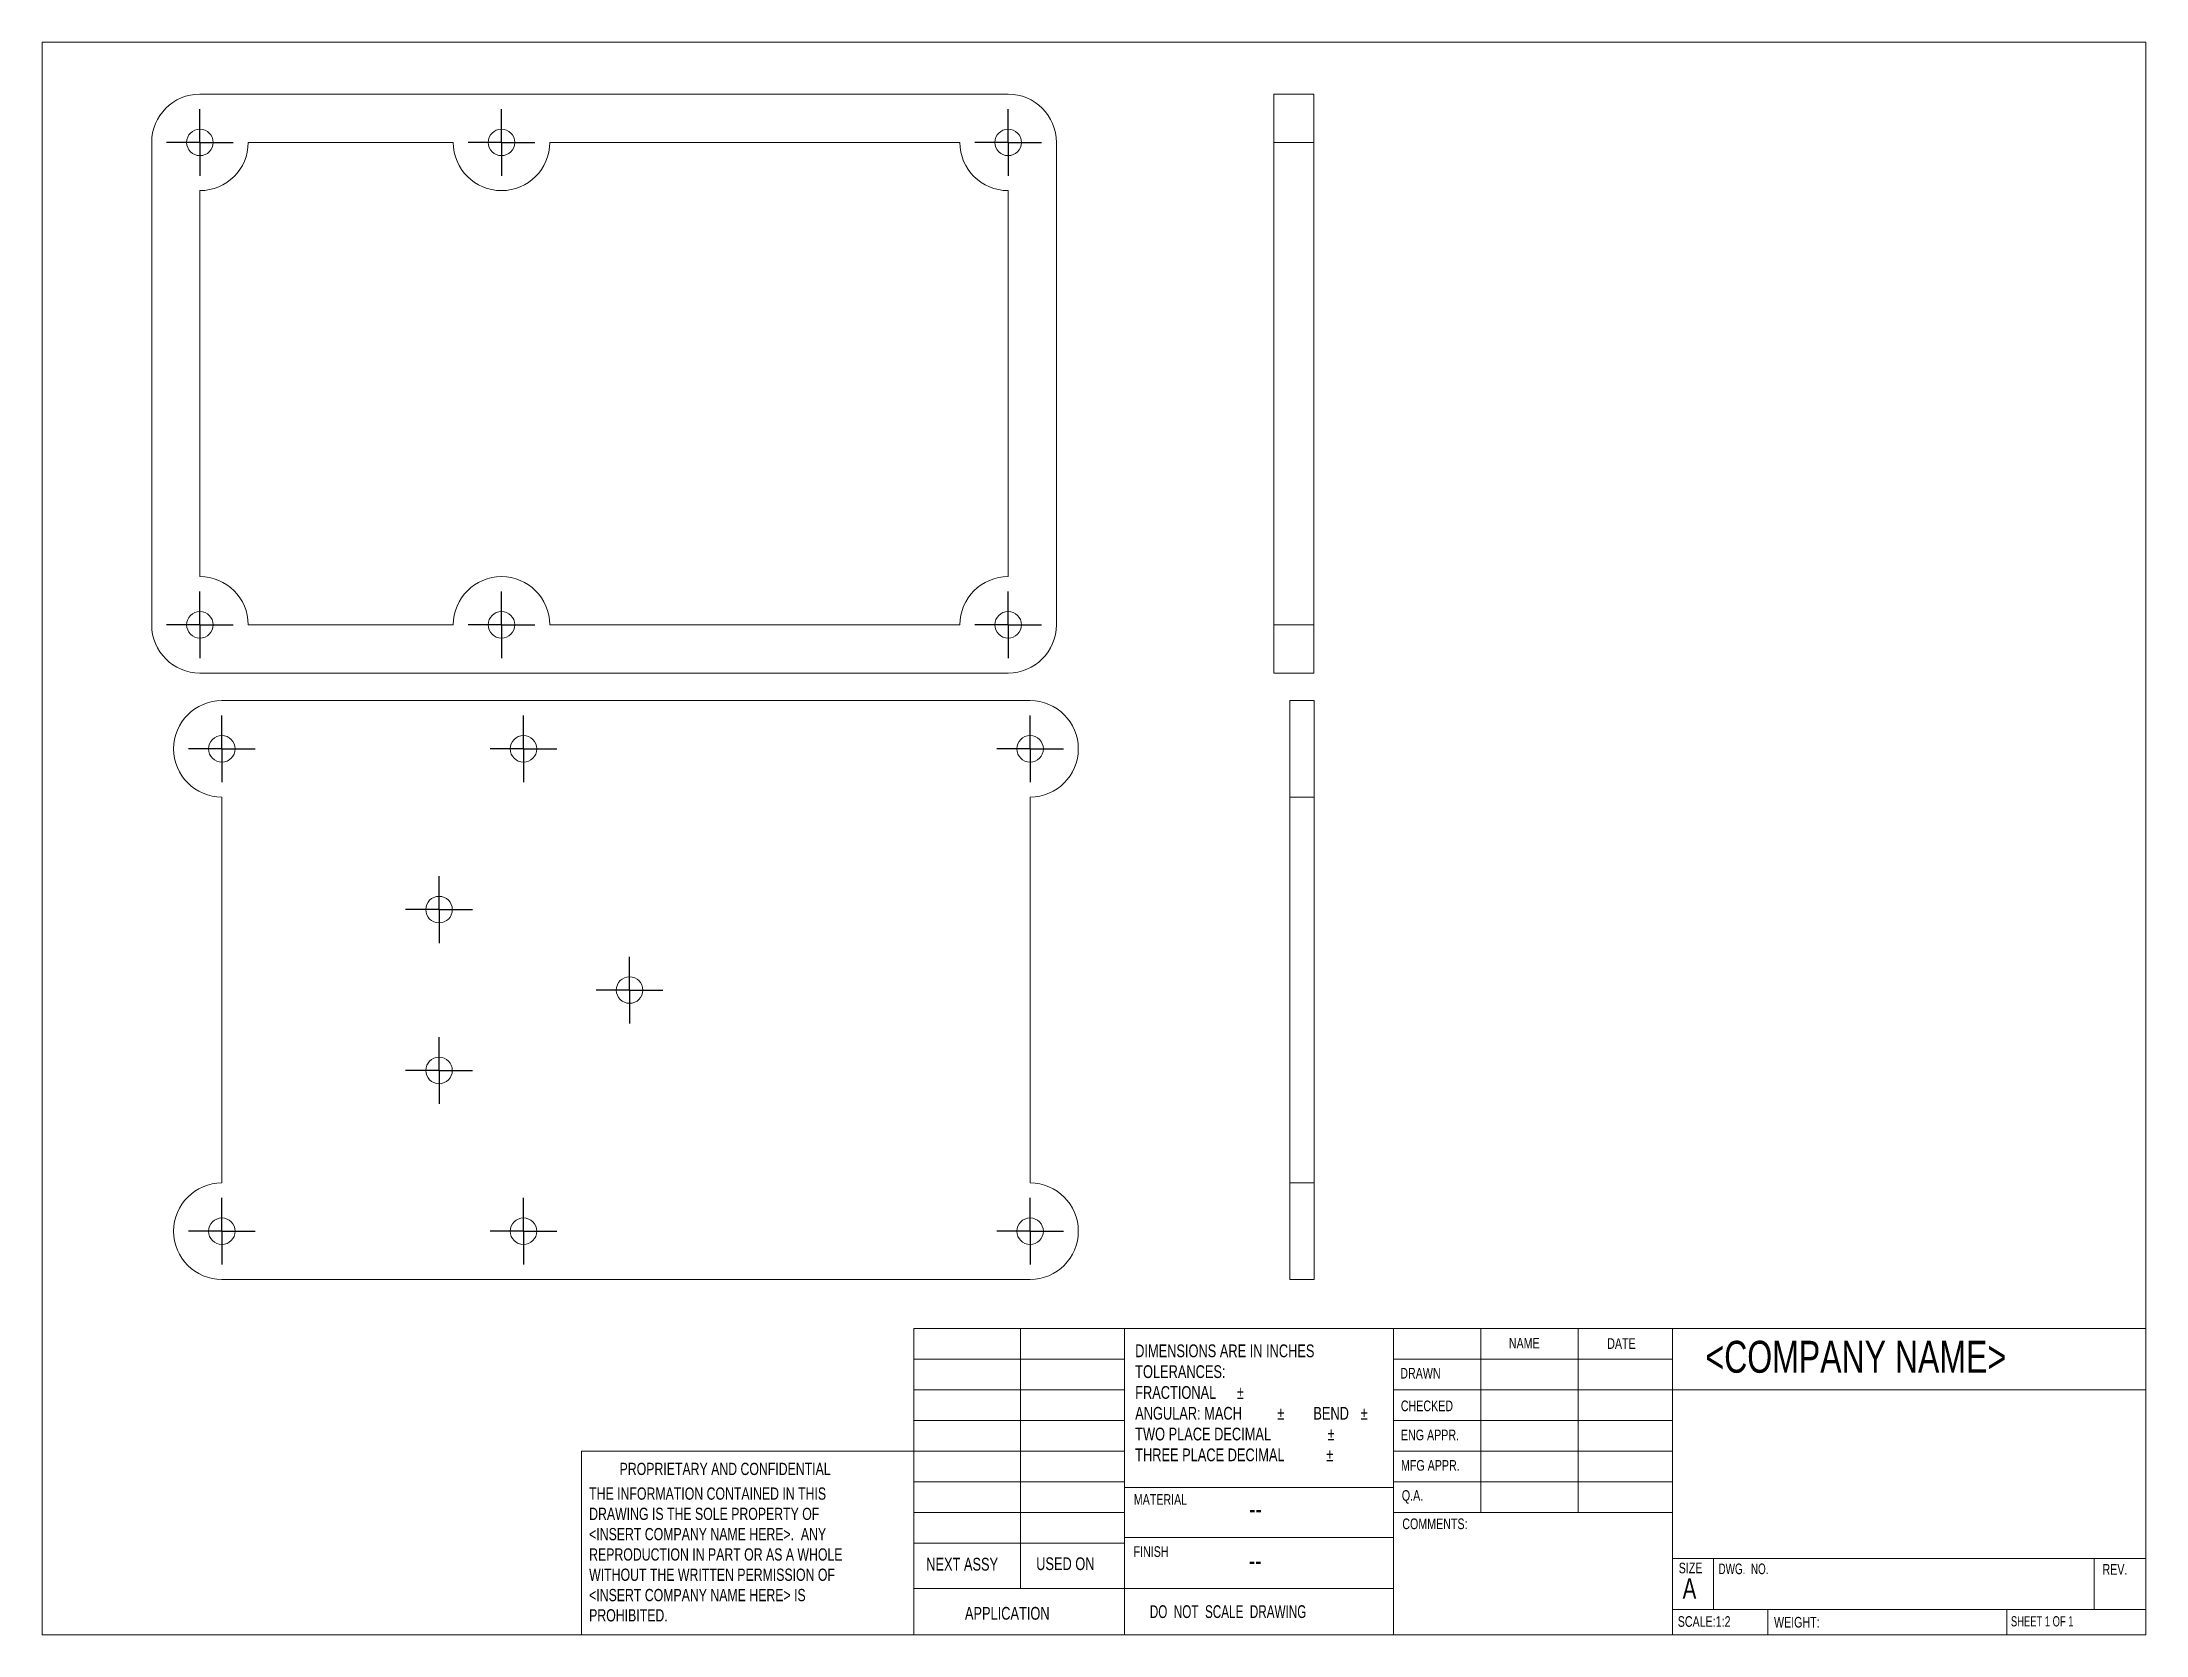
# Model space of a CAD drawing. Header units: millimetres. Extents: x 8 to 270, y 10 to 208.
import ezdxf

# ---------------------------------------------------------------- set-up
doc = ezdxf.new("R2010")
doc.units = ezdxf.units.MM
doc.layers.add('FORMAT', color=7, linetype='Continuous')
doc.styles.add('SLDTEXTSTYLE0', font='TXT', dxfattribs={"width": 0.75})
doc.styles.add('SLDTEXTSTYLE1', font='TXT', dxfattribs={"width": 0.694444})
doc.styles.add('SLDTEXTSTYLE2', font='TXT', dxfattribs={"width": 0.684783})
doc.styles.add('SLDTEXTSTYLE3', font='TXT', dxfattribs={"width": 0.6875})

# ---------------------------------------------------------------- blocks, each defined once
blk = doc.blocks.new('SW_NOTE_0')
at = {"color": 0, "linetype": 'Continuous', "lineweight": 0, "attachment_point": 1, "style": 'SLDTEXTSTYLE0'}
for s, insert, char_height in [('DIMENSIONS ARE IN INCHES', (0, 2.05), 1.5875), ('TOLERANCES:', (0, -0.54), 1.5875), ('FRACTIONAL', (0, -3.13), 1.587), ('%%p', (12.64, -3.13), 1.587), ('ANGULAR: MACH', (0, -5.72), 1.5875), ('%%p', (17.67, -5.72), 1.587), ('BEND', (22.16, -5.72), 1.587), ('%%p', (28.03, -5.72), 1.587), ('TWO PLACE DECIMAL', (0, -8.3), 1.5875), ('%%p', (23.92, -8.3), 1.587), ('THREE PLACE DECIMAL', (0, -10.89), 1.5875), ('%%p', (23.78, -10.89), 1.587)]:
    blk.add_mtext(s, dxfattribs=dict(at, insert=insert, char_height=char_height))
blk = doc.blocks.new('SW_NOTE_1')
at = {"color": 0, "linetype": 'Continuous', "lineweight": 0, "char_height": 1.524, "attachment_point": 1, "style": 'SLDTEXTSTYLE0'}
for s, insert in [('THE INFORMATION CONTAINED IN THIS', (0, 1.96)), ('DRAWING IS THE SOLE PROPERTY OF', (0, -0.56)), ('<INSERT COMPANY NAME HERE>.  ANY', (0, -3.08)), ('REPRODUCTION IN PART OR AS A WHOLE', (0, -5.61)), ('WITHOUT THE WRITTEN PERMISSION OF', (0, -8.13)), ('<INSERT COMPANY NAME HERE> IS', (0, -10.66)), ('PROHIBITED.', (0, -13.18))]:
    blk.add_mtext(s, dxfattribs=dict(at, insert=insert))
blk = doc.blocks.new('SW_CENTERMARKSYMBOL_0')
at = {"layer": 'FORMAT', "color": 0}
for p, q in [((0, 2.5), (0, 4.15)), ((-2.5, 0), (-4.15, 0)), ((0, 0), (-2.5, 0)), ((0, 0), (0, 2.5)), ((0, 0), (0, -2.5)), ((0, 0), (2.5, 0)), ((2.5, 0), (4.15, 0)), ((0, -2.5), (0, -4.15))]:
    blk.add_line(p, q, dxfattribs=at)
blk = doc.blocks.new('SW_CENTERMARKSYMBOL_1')
at = {"layer": 'FORMAT', "color": 0}
for p, q in [((0, 2.5), (0, 4.15)), ((-2.5, 0), (-4.15, 0)), ((0, 0), (-2.5, 0)), ((0, 0), (0, 2.5)), ((0, 0), (0, -2.5)), ((0, 0), (2.5, 0)), ((2.5, 0), (4.15, 0)), ((0, -2.5), (0, -4.15))]:
    blk.add_line(p, q, dxfattribs=at)
blk = doc.blocks.new('SW_CENTERMARKSYMBOL_2')
at = {"layer": 'FORMAT', "color": 0}
for p, q in [((0, 2.5), (0, 4.15)), ((-2.5, 0), (-4.15, 0)), ((0, 0), (-2.5, 0)), ((0, 0), (0, 2.5)), ((0, 0), (0, -2.5)), ((0, 0), (2.5, 0)), ((2.5, 0), (4.15, 0)), ((0, -2.5), (0, -4.15))]:
    blk.add_line(p, q, dxfattribs=at)
blk = doc.blocks.new('SW_CENTERMARKSYMBOL_3')
at = {"layer": 'FORMAT', "color": 0}
for p, q in [((0, 2.5), (0, 4.15)), ((-2.5, 0), (-4.15, 0)), ((0, 0), (-2.5, 0)), ((0, 0), (0, 2.5)), ((0, 0), (0, -2.5)), ((0, 0), (2.5, 0)), ((2.5, 0), (4.15, 0)), ((0, -2.5), (0, -4.15))]:
    blk.add_line(p, q, dxfattribs=at)
blk = doc.blocks.new('SW_CENTERMARKSYMBOL_4')
at = {"layer": 'FORMAT', "color": 0}
for p, q in [((0, 2.5), (0, 4.15)), ((-2.5, 0), (-4.15, 0)), ((0, 0), (-2.5, 0)), ((0, 0), (0, 2.5)), ((0, 0), (0, -2.5)), ((0, 0), (2.5, 0)), ((2.5, 0), (4.15, 0)), ((0, -2.5), (0, -4.15))]:
    blk.add_line(p, q, dxfattribs=at)
blk = doc.blocks.new('SW_CENTERMARKSYMBOL_5')
at = {"layer": 'FORMAT', "color": 0}
for p, q in [((0, 2.5), (0, 4.15)), ((-2.5, 0), (-4.15, 0)), ((0, 0), (-2.5, 0)), ((0, 0), (0, 2.5)), ((0, 0), (0, -2.5)), ((0, 0), (2.5, 0)), ((2.5, 0), (4.15, 0)), ((0, -2.5), (0, -4.15))]:
    blk.add_line(p, q, dxfattribs=at)
blk = doc.blocks.new('SW_CENTERMARKSYMBOL_6')
at = {"layer": 'FORMAT', "color": 0}
for p, q in [((0, 2.5), (0, 4.15)), ((-2.5, 0), (-4.15, 0)), ((0, 0), (-2.5, 0)), ((0, 0), (0, 2.5)), ((0, 0), (0, -2.5)), ((0, 0), (2.5, 0)), ((2.5, 0), (4.15, 0)), ((0, -2.5), (0, -4.15))]:
    blk.add_line(p, q, dxfattribs=at)
blk = doc.blocks.new('SW_CENTERMARKSYMBOL_7')
at = {"layer": 'FORMAT', "color": 0}
for p, q in [((0, 2.5), (0, 4.15)), ((-2.5, 0), (-4.15, 0)), ((0, 0), (-2.5, 0)), ((0, 0), (0, 2.5)), ((0, 0), (0, -2.5)), ((0, 0), (2.5, 0)), ((2.5, 0), (4.15, 0)), ((0, -2.5), (0, -4.15))]:
    blk.add_line(p, q, dxfattribs=at)
blk = doc.blocks.new('SW_CENTERMARKSYMBOL_8')
at = {"layer": 'FORMAT', "color": 0}
for p, q in [((0, 2.5), (0, 4.15)), ((-2.5, 0), (-4.15, 0)), ((0, 0), (-2.5, 0)), ((0, 0), (0, 2.5)), ((0, 0), (0, -2.5)), ((0, 0), (2.5, 0)), ((2.5, 0), (4.15, 0)), ((0, -2.5), (0, -4.15))]:
    blk.add_line(p, q, dxfattribs=at)
blk = doc.blocks.new('SW_CENTERMARKSYMBOL_9')
at = {"layer": 'FORMAT', "color": 0}
for p, q in [((0, 2.5), (0, 4.15)), ((-2.5, 0), (-4.15, 0)), ((0, 0), (-2.5, 0)), ((0, 0), (0, 2.5)), ((0, 0), (0, -2.5)), ((0, 0), (2.5, 0)), ((2.5, 0), (4.15, 0)), ((0, -2.5), (0, -4.15))]:
    blk.add_line(p, q, dxfattribs=at)
blk = doc.blocks.new('SW_CENTERMARKSYMBOL_10')
at = {"layer": 'FORMAT', "color": 0}
for p, q in [((0, 2.5), (0, 4.15)), ((-2.5, 0), (-4.15, 0)), ((0, 0), (-2.5, 0)), ((0, 0), (0, 2.5)), ((0, 0), (0, -2.5)), ((0, 0), (2.5, 0)), ((2.5, 0), (4.15, 0)), ((0, -2.5), (0, -4.15))]:
    blk.add_line(p, q, dxfattribs=at)
blk = doc.blocks.new('SW_CENTERMARKSYMBOL_11')
at = {"layer": 'FORMAT', "color": 0}
for p, q in [((0, 2.5), (0, 4.15)), ((-2.5, 0), (-4.15, 0)), ((0, 0), (-2.5, 0)), ((0, 0), (0, 2.5)), ((0, 0), (0, -2.5)), ((0, 0), (2.5, 0)), ((2.5, 0), (4.15, 0)), ((0, -2.5), (0, -4.15))]:
    blk.add_line(p, q, dxfattribs=at)
blk = doc.blocks.new('SW_CENTERMARKSYMBOL_12')
at = {"layer": 'FORMAT', "color": 0}
for p, q in [((0, 2.5), (0, 4.15)), ((-2.5, 0), (-4.15, 0)), ((0, 0), (-2.5, 0)), ((0, 0), (0, 2.5)), ((0, 0), (0, -2.5)), ((0, 0), (2.5, 0)), ((2.5, 0), (4.15, 0)), ((0, -2.5), (0, -4.15))]:
    blk.add_line(p, q, dxfattribs=at)
blk = doc.blocks.new('SW_CENTERMARKSYMBOL_13')
at = {"layer": 'FORMAT', "color": 0}
for p, q in [((0, 2.5), (0, 4.15)), ((-2.5, 0), (-4.15, 0)), ((0, 0), (-2.5, 0)), ((0, 0), (0, 2.5)), ((0, 0), (0, -2.5)), ((0, 0), (2.5, 0)), ((2.5, 0), (4.15, 0)), ((0, -2.5), (0, -4.15))]:
    blk.add_line(p, q, dxfattribs=at)
blk = doc.blocks.new('SW_CENTERMARKSYMBOL_14')
at = {"layer": 'FORMAT', "color": 0}
for p, q in [((0, 2.5), (0, 4.15)), ((-2.5, 0), (-4.15, 0)), ((0, 0), (-2.5, 0)), ((0, 0), (0, 2.5)), ((0, 0), (0, -2.5)), ((0, 0), (2.5, 0)), ((2.5, 0), (4.15, 0)), ((0, -2.5), (0, -4.15))]:
    blk.add_line(p, q, dxfattribs=at)

msp = doc.modelspace()

# ---------------------------------------------------------------- linework, layer by layer
at = {"color": 8, "linetype": 'Continuous', "lineweight": 0}
for p, q in [((8.38, 208.08), (270, 208.08)), ((8.38, 208.08), (8.38, 9.96)), ((270, 9.96), (270, 208.08)), ((116.77, 9.96), (116.77, 48.06)), ((116.77, 48.06), (143, 48.06)), ((130.03, 48.06), (130.03, 15.74)), ((143, 9.96), (143, 48.06)), ((143, 48.06), (270, 48.06)), ((176.45, 48.06), (176.45, 9.96)), ((187.29, 48.06), (187.29, 25.2)), ((199.38, 48.06), (199.38, 25.2)), ((211.11, 48.06), (211.11, 9.96)), ((116.77, 44.25), (143, 44.25)), ((176.45, 44.25), (211.11, 44.25)), ((116.77, 40.44), (143, 40.44)), ((176.45, 40.44), (270, 40.44)), ((116.77, 36.63), (143, 36.63)), ((176.45, 36.63), (211.11, 36.63)), ((116.77, 32.82), (75.44, 32.82)), ((75.44, 32.82), (75.44, 9.96)), ((116.77, 32.82), (143, 32.82)), ((176.45, 32.82), (211.11, 32.82)), ((116.77, 29.01), (143, 29.01)), ((176.45, 29.01), (211.11, 29.01)), ((176.45, 28.31), (143, 28.31)), ((116.77, 25.2), (143, 25.2)), ((176.45, 25.2), (211.11, 25.2)), ((116.77, 21.39), (143, 21.39)), ((143, 22.09), (176.45, 22.09)), ((211.11, 19.48), (270, 19.48)), ((216.21, 19.48), (216.21, 13.13)), ((263.57, 19.48), (263.57, 13.13)), ((143, 15.74), (116.77, 15.74)), ((143, 15.74), (176.45, 15.74)), ((211.11, 13.13), (270, 13.13)), ((222.99, 13.13), (222.99, 9.96)), ((252.69, 13.13), (252.69, 9.96)), ((270, 9.96), (8.38, 9.96))]:
    msp.add_line(p, q, dxfattribs=at)
at = {"color": 7, "linetype": 'Continuous', "lineweight": 15}
for p, q in [((128.51, 201.6), (28.01, 201.6)), ((161.54, 195.6), (161.54, 201.6)), ((161.54, 201.6), (166.54, 201.6)), ((166.54, 195.6), (166.54, 201.6)), ((22.01, 195.6), (22.01, 135.6)), ((59.51, 195.6), (34.01, 195.6)), ((122.51, 195.6), (71.51, 195.6)), ((134.51, 135.6), (134.51, 195.6)), ((161.54, 135.6), (161.54, 195.6)), ((161.54, 195.6), (166.54, 195.6)), ((166.54, 135.6), (166.54, 195.6)), ((28.01, 189.6), (28.01, 141.6)), ((128.51, 141.6), (128.51, 189.6)), ((34.01, 135.6), (59.51, 135.6)), ((71.51, 135.6), (122.51, 135.6)), ((161.54, 135.6), (166.54, 135.6)), ((161.54, 129.6), (161.54, 135.6)), ((166.54, 129.6), (166.54, 135.6)), ((28.01, 129.6), (128.51, 129.6)), ((161.54, 129.6), (166.54, 129.6)), ((131.24, 126.17), (30.74, 126.17)), ((163.55, 114.17), (163.55, 126.17)), ((163.55, 126.17), (166.55, 126.17)), ((166.55, 114.17), (166.55, 126.17)), ((30.74, 114.17), (30.74, 66.17)), ((131.24, 66.17), (131.24, 114.17)), ((163.55, 114.17), (166.55, 114.17)), ((163.55, 66.17), (163.55, 114.17)), ((166.55, 66.17), (166.55, 114.17)), ((163.55, 54.17), (163.55, 66.17)), ((163.55, 66.17), (166.55, 66.17)), ((166.55, 54.17), (166.55, 66.17)), ((30.74, 54.17), (131.24, 54.17)), ((163.55, 54.17), (166.55, 54.17))]:
    msp.add_line(p, q, dxfattribs=at)
for centre in [(28.01, 195.6), (65.51, 195.6), (128.51, 195.6), (28.01, 135.6), (65.51, 135.6), (128.51, 135.6), (30.74, 120.17), (68.24, 120.17), (131.24, 120.17), (57.74, 100.17), (81.44, 90.17), (57.74, 80.17), (30.74, 60.17), (68.24, 60.17), (131.24, 60.17)]:
    msp.add_circle(centre, 1.65, dxfattribs=at)
for centre, start, end in [((28.01, 195.6), 90, 180), ((128.51, 195.6), 0, 90), ((28.01, 195.6), 270, 0), ((65.51, 195.6), 180, 0), ((128.51, 195.6), 180, 270), ((28.01, 135.6), 0, 90), ((65.51, 135.6), 0, 180), ((128.51, 135.6), 90, 180), ((28.01, 135.6), 180, 270), ((128.51, 135.6), 270, 0), ((30.74, 120.17), 90, 270), ((131.24, 120.17), 270, 90), ((30.74, 60.17), 90, 270), ((131.24, 60.17), 270, 90)]:
    msp.add_arc(centre, 6, start, end, dxfattribs=at)

# ---------------------------------------------------------------- block references
at = {"color": 8, "linetype": 'Continuous', "lineweight": 0}
for name, p in [('SW_NOTE_0', (144.31, 44.04)), ('SW_NOTE_1', (76.41, 26.34))]:
    msp.add_blockref(name, p, dxfattribs=at)
at = {"layer": 'FORMAT'}
for name, p in [('SW_CENTERMARKSYMBOL_0', (28.01, 195.6)), ('SW_CENTERMARKSYMBOL_4', (65.51, 195.6)), ('SW_CENTERMARKSYMBOL_3', (128.51, 195.6)), ('SW_CENTERMARKSYMBOL_1', (28.01, 135.6)), ('SW_CENTERMARKSYMBOL_5', (65.51, 135.6)), ('SW_CENTERMARKSYMBOL_2', (128.51, 135.6)), ('SW_CENTERMARKSYMBOL_7', (30.74, 120.17)), ('SW_CENTERMARKSYMBOL_10', (68.24, 120.17)), ('SW_CENTERMARKSYMBOL_6', (131.24, 120.17)), ('SW_CENTERMARKSYMBOL_12', (57.74, 100.17)), ('SW_CENTERMARKSYMBOL_14', (81.44, 90.17)), ('SW_CENTERMARKSYMBOL_13', (57.74, 80.17)), ('SW_CENTERMARKSYMBOL_8', (30.74, 60.17)), ('SW_CENTERMARKSYMBOL_11', (68.24, 60.17)), ('SW_CENTERMARKSYMBOL_9', (131.24, 60.17))]:
    msp.add_blockref(name, p, dxfattribs=at)

# ---------------------------------------------------------------- texts
at = {"color": 8, "linetype": 'Continuous', "lineweight": 0, "attachment_point": 1}
for s, insert, char_height, style in [('NAME', (190.78, 46.91), 1.323, 'SLDTEXTSTYLE0'), ('DATE', (203.01, 46.86), 1.323, 'SLDTEXTSTYLE0'), ('<COMPANY NAME>', (215.23, 46.54), 3.9688, 'SLDTEXTSTYLE0'), ('DRAWN', (177.28, 43.17), 1.323, 'SLDTEXTSTYLE0'), ('CHECKED', (177.35, 39.11), 1.323, 'SLDTEXTSTYLE0'), ('ENG APPR.', (177.36, 35.49), 1.323, 'SLDTEXTSTYLE0'), ('PROPRIETARY AND CONFIDENTIAL', (80.2, 31.37), 1.524, 'SLDTEXTSTYLE0'), ('MFG APPR.', (177.37, 31.71), 1.323, 'SLDTEXTSTYLE0'), ('MATERIAL', (144.14, 27.47), 1.323, 'SLDTEXTSTYLE0'), ('Q.A.', (177.47, 27.97), 1.323, 'SLDTEXTSTYLE0'), ('--', (158.49, 26.81), 2.381, 'SLDTEXTSTYLE0'), ('COMMENTS:', (177.53, 24.44), 1.323, 'SLDTEXTSTYLE0'), ('FINISH', (144.11, 20.99), 1.323, 'SLDTEXTSTYLE0'), ('NEXT ASSY', (118.33, 19.55), 1.587, 'SLDTEXTSTYLE0'), ('USED ON', (132, 19.61), 1.587, 'SLDTEXTSTYLE0'), ('--', (158.43, 20.38), 2.381, 'SLDTEXTSTYLE0'), ('SIZE', (211.9, 18.95), 1.323, 'SLDTEXTSTYLE0'), ('DWG.  NO.', (216.85, 18.84), 1.323, 'SLDTEXTSTYLE1'), ('REV.', (264.6, 18.77), 1.323, 'SLDTEXTSTYLE0'), ('A', (212.39, 17), 2.54, 'SLDTEXTSTYLE0'), ('APPLICATION', (123.14, 13.44), 1.5875, 'SLDTEXTSTYLE0'), ('DO  NOT  SCALE  DRAWING', (146.13, 13.65), 1.5875, 'SLDTEXTSTYLE2'), ('SCALE:1:2', (211.78, 12.29), 1.323, 'SLDTEXTSTYLE0'), ('WEIGHT:', (223.75, 12.2), 1.323, 'SLDTEXTSTYLE0'), ('SHEET 1 OF 1', (253.21, 12.29), 1.27, 'SLDTEXTSTYLE3')]:
    msp.add_mtext(s, dxfattribs=dict(at, insert=insert, char_height=char_height, style=style))

doc.saveas('drawing.dxf')
